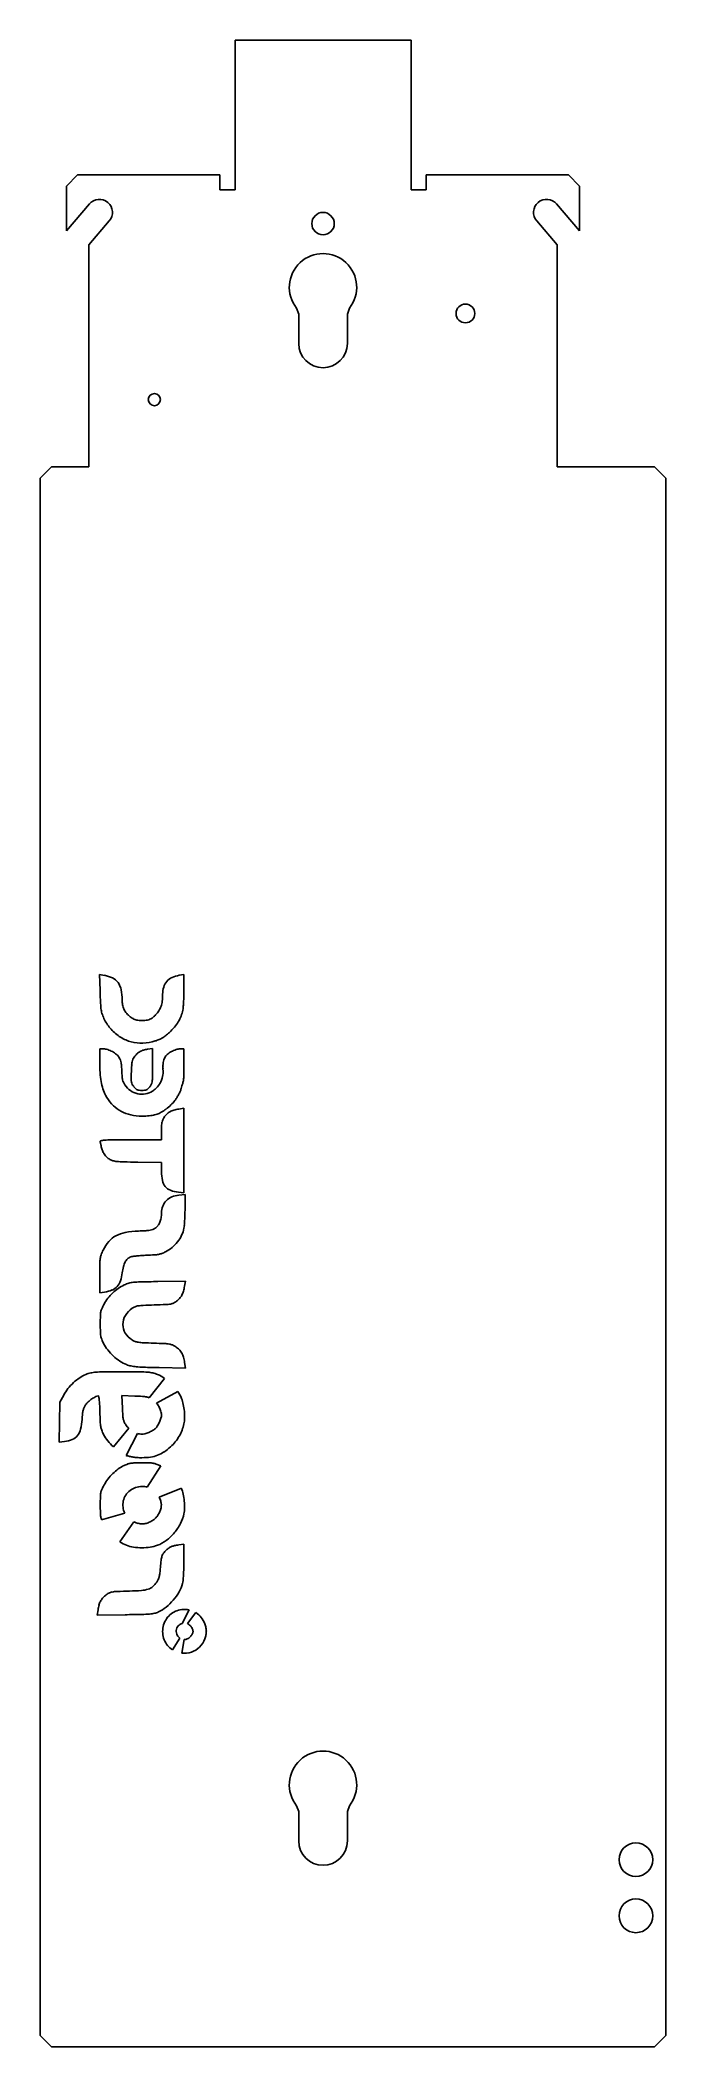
# Model space of a CAD drawing. Header units: millimetres. Extents: x 187 to 354, y -44 to 492.
import ezdxf

# ---------------------------------------------------------------- set-up
doc = ezdxf.new("R2010")
doc.units = ezdxf.units.MM
doc.layers.add('CANTONEIRA_BASCU', color=7, linetype='Continuous')
doc.layers.add('Default', color=7, linetype='Continuous')

msp = doc.modelspace()

# ---------------------------------------------------------------- linework, layer by layer
at = {"layer": 'CANTONEIRA_BASCU', "color": 7, "linetype": 'Continuous'}
for p, q in [((238.96, 491.57), (238.96, 455.57)), ((285.96, 491.57), (238.96, 491.57)), ((238.96, 491.57), (238.96, 455.57)), ((285.96, 491.57), (238.96, 491.57)), ((285.96, 455.57), (285.96, 491.57)), ((285.96, 455.57), (285.96, 491.57)), ((196.93, 455.55), (193.93, 452.55)), ((196.93, 455.55), (193.93, 452.55)), ((193.93, 440.66), (193.93, 452.55)), ((193.93, 440.66), (193.93, 452.55)), ((196.93, 455.55), (234.93, 455.55)), ((196.93, 455.55), (234.93, 455.55)), ((234.93, 455.55), (234.93, 451.55)), ((234.93, 455.55), (234.93, 451.55)), ((234.93, 451.55), (238.96, 451.55)), ((234.93, 451.55), (238.96, 451.55)), ((238.96, 451.55), (238.96, 455.57)), ((238.96, 451.55), (238.96, 455.57)), ((285.96, 455.57), (285.96, 451.55)), ((285.96, 455.57), (285.96, 451.55)), ((285.96, 451.55), (289.98, 451.55)), ((285.96, 451.55), (289.98, 451.55)), ((289.98, 455.55), (327.98, 455.55)), ((289.98, 455.55), (289.98, 451.55)), ((289.98, 455.55), (327.98, 455.55)), ((289.98, 455.55), (289.98, 451.55)), ((330.98, 452.55), (327.98, 455.55)), ((330.98, 452.55), (327.98, 455.55)), ((330.98, 440.66), (330.98, 452.55)), ((330.98, 440.66), (330.98, 452.55)), ((200.08, 447.83), (193.93, 440.66)), ((200.08, 447.83), (193.93, 440.66)), ((324.83, 447.83), (330.98, 440.66)), ((324.83, 447.83), (330.98, 440.66)), ((199.93, 436.91), (205.39, 443.27)), ((199.93, 436.91), (205.39, 443.27)), ((324.98, 436.91), (319.52, 443.27)), ((324.98, 436.91), (319.52, 443.27)), ((199.93, 377.55), (199.93, 436.91)), ((199.93, 377.55), (199.93, 436.91)), ((324.98, 377.55), (324.98, 436.91)), ((324.98, 377.55), (324.98, 436.91)), ((255.96, 418.39), (255.41, 419.94)), ((255.96, 418.39), (255.41, 419.94)), ((255.96, 418.39), (255.96, 410.55)), ((255.96, 418.39), (255.96, 410.55)), ((269.5, 419.94), (268.96, 418.39)), ((269.5, 419.94), (268.96, 418.39)), ((268.96, 410.55), (268.96, 418.39)), ((268.96, 410.55), (268.96, 418.39)), ((189.93, 377.55), (186.93, 374.55)), ((189.93, 377.55), (186.93, 374.55)), ((189.93, 377.55), (199.93, 377.55)), ((189.93, 377.55), (199.93, 377.55)), ((333.98, 377.55), (324.98, 377.55)), ((333.98, 377.55), (324.98, 377.55)), ((338, 377.55), (333.98, 377.55)), ((338, 377.55), (333.98, 377.55)), ((351, 377.55), (338, 377.55)), ((351, 377.55), (338, 377.55)), ((354, 374.55), (351, 377.55)), ((354, 374.55), (351, 377.55)), ((186.93, 374.55), (186.93, -41.45)), ((186.93, 374.55), (186.93, -41.45)), ((354, 374.55), (354, -41.45)), ((354, 374.55), (354, -41.45)), ((202.8, 241.98), (204.09, 241.76)), ((202.93, 237.83), (202.8, 241.98)), ((224.07, 241.77), (225.34, 241.97)), ((225.34, 241.97), (225.31, 237.82)), ((202.84, 222.12), (203.83, 222.12)), ((202.84, 218.74), (202.84, 222.12)), ((215.56, 222.04), (216.94, 222.2)), ((216.94, 222.2), (216.94, 217.53)), ((224.36, 222.12), (225.34, 222.12)), ((225.34, 222.12), (225.32, 218)), ((223.92, 206.06), (225.34, 206.26)), ((225.34, 206.26), (225.34, 183.64)), ((219.34, 197.82), (219.34, 200.33)), ((211.07, 197.82), (219.34, 197.82)), ((219.34, 191.78), (212.97, 191.87)), ((219.34, 189.36), (219.34, 191.78)), ((225.34, 183.64), (223.86, 183.81)), ((223.98, 183.06), (225.64, 183.19)), ((225.64, 183.19), (225.61, 179.33)), ((202.84, 156.94), (202.84, 161.73)), ((204.1, 157.14), (202.84, 156.94)), ((218.4, 159.96), (225.7, 160.05)), ((225.7, 160.05), (225.49, 158.76)), ((220.18, 134.1), (216.07, 128.9)), ((225.72, 136.86), (218.71, 136.98)), ((225.5, 138.31), (225.72, 136.86)), ((192.19, 127.77), (193.22, 129.66)), ((208.76, 129.49), (208.9, 126.17)), ((212.2, 129.38), (208.76, 129.49)), ((218, 127.47), (223.71, 130.58)), ((191.99, 117.03), (192.19, 127.77)), ((210.62, 120.77), (206.49, 115.78)), ((209.89, 113.55), (212.96, 119.4)), ((193.42, 117.23), (191.99, 117.03)), ((219.14, 110.71), (215.55, 105.05)), ((224.66, 104.82), (218.71, 102.34)), ((209.55, 98.09), (203.34, 96.31)), ((211.97, 95.79), (208.23, 90.41)), ((223.92, 89.65), (225.34, 89.86)), ((225.34, 89.86), (225.32, 85.26)), ((202.17, 70.88), (202.38, 72.32)), ((209.63, 70.98), (202.17, 70.88)), ((226.76, 72.24), (224.81, 68.65)), ((226.31, 68.59), (228.54, 71.53)), ((224.19, 64.73), (222.29, 61.59)), ((224.74, 60.72), (225.41, 64.32)), ((255.96, 18.39), (255.41, 19.94)), ((255.96, 18.39), (255.41, 19.94)), ((255.96, 18.39), (255.96, 10.55)), ((255.96, 18.39), (255.96, 10.55)), ((269.5, 19.94), (268.96, 18.39)), ((269.5, 19.94), (268.96, 18.39)), ((268.96, 10.55), (268.96, 18.39)), ((268.96, 10.55), (268.96, 18.39)), ((186.93, -41.45), (189.93, -44.45)), ((186.93, -41.45), (189.93, -44.45)), ((351, -44.45), (354, -41.45)), ((351, -44.45), (354, -41.45)), ((189.93, -44.45), (234.93, -44.45)), ((189.93, -44.45), (234.93, -44.45)), ((238.96, -44.45), (234.93, -44.45)), ((238.96, -44.45), (234.93, -44.45)), ((238.96, -44.45), (285.96, -44.45)), ((238.96, -44.45), (285.96, -44.45)), ((289.98, -44.45), (285.96, -44.45)), ((289.98, -44.45), (285.96, -44.45)), ((289.98, -44.45), (333.98, -44.45)), ((289.98, -44.45), (333.98, -44.45)), ((333.98, -44.45), (338, -44.45)), ((333.98, -44.45), (338, -44.45)), ((338, -44.45), (351, -44.45)), ((338, -44.45), (351, -44.45))]:
    msp.add_line(p, q, dxfattribs=at)
for centre, radius in [((262.46, 442.55), 3), ((262.46, 442.55), 3), ((300.48, 418.55), 2.5), ((300.48, 418.55), 2.5), ((217.43, 395.55), 1.62), ((217.43, 395.55), 1.62), ((346, 5.55), 4.5), ((346, 5.55), 4.5), ((346, -9.45), 4.5), ((346, -9.45), 4.5)]:
    msp.add_circle(centre, radius, dxfattribs=at)
for centre, radius, start, end in [((202.73, 445.55), 3.5, 319.3816, 139.3816), ((202.73, 445.55), 3.5, 319.3816, 139.3816), ((322.18, 445.55), 3.5, 40.6184, 220.6184), ((322.18, 445.55), 3.5, 40.6184, 220.6184), ((262.46, 425.55), 9, 321.4826, 218.5174), ((262.46, 425.55), 9, 321.4826, 218.5174), ((262.46, 410.55), 6.5, 180, 0), ((262.46, 410.55), 6.5, 180, 0), ((202.84, 234.2), 7.67, 63.4941, 80.5636), ((225.24, 234.49), 7.37, 99.1556, 114.8379), ((355.56, 242.61), 152.71, 181.7973, 182.4242), ((326.02, 241.36), 123.15, 182.4242, 183.1588), ((204.45, 237.44), 4.05, 35.9928, 63.4941), ((203.75, 236.93), 4.92, 11.5817, 35.9928), ((195.4, 235.22), 13.44, 0.0551, 11.5817), ((203.28, 236.72), 16.36, 353.6163, 359.9476), ((226.4, 236.69), 6.76, 163.2859, 179.9476), ((223.81, 237.47), 4.05, 138.8556, 163.2859), ((223.9, 237.4), 4.17, 114.8379, 138.8556), ((155.34, 238.14), 69.97, 357.039, 358.3648), ((143.81, 238.47), 81.5, 358.3648, 359.5464), ((321.15, 241.1), 118.26, 183.1588, 183.8095), ((211.33, 233.78), 8.2, 183.8095, 188.364), ((210.45, 233.65), 7.31, 188.364, 199.0208), ((213.63, 234.75), 10.67, 199.0208, 207.0439), ((218.23, 235.24), 9.39, 180.0551, 188.4758), ((213.07, 234.47), 4.17, 188.4758, 203.9193), ((212.95, 234.42), 4.04, 203.9193, 219.655), ((216.35, 237.24), 8.46, 219.655, 228.7166), ((214.22, 234.8), 5.22, 228.7166, 241.456), ((214.63, 233.45), 3.79, 300.0498, 310.7766), ((210.43, 238.32), 10.22, 310.7766, 315.892), ((212.45, 236.36), 7.4, 315.892, 326.9392), ((214.21, 235.21), 5.3, 326.9392, 341.1427), ((212.98, 235.63), 6.6, 341.1427, 353.6163), ((214.8, 234.83), 10.54, 328.7767, 337.9996), ((216.66, 234.08), 8.53, 337.9996, 348.8046), ((219.17, 233.59), 5.97, 348.8046, 355.8158), ((160.85, 237.85), 64.45, 355.8158, 357.039), ((214.43, 235.16), 11.58, 207.0439, 214.7667), ((214.21, 235.01), 11.31, 214.7667, 222.6247), ((215.17, 235.89), 12.61, 222.6247, 237.5995), ((213.88, 233.86), 10.21, 237.5995, 255.1469), ((213.85, 234.14), 4.46, 241.456, 255.7877), ((213.99, 234.67), 5.01, 255.7877, 269.2123), ((214.03, 237.82), 8.16, 269.2123, 278.5285), ((214.59, 234.12), 4.42, 278.5285, 287.7423), ((215.02, 232.77), 3.01, 287.7423, 300.0498), ((215.63, 231.61), 7.66, 301.1881, 308.9886), ((207.85, 241.23), 20.03, 308.9886, 312.7942), ((211.32, 237.48), 14.92, 312.7942, 320.1034), ((213.66, 235.53), 11.88, 320.1034, 328.7767), ((203.83, 218.48), 3.64, 71.7165, 90), ((202.7, 215.07), 7.23, 60.782, 71.7165), ((202.76, 215.17), 7.12, 49.7959, 60.782), ((205.28, 218.15), 3.21, 29.8667, 49.7959), ((213.91, 233.97), 10.32, 255.1469, 272.5896), ((214.04, 218.39), 2.53, 143.2218, 158.0659), ((217.81, 215.57), 7.24, 134.0253, 143.2218), ((215.96, 217.48), 4.58, 121.0619, 134.0253), ((215.8, 217.75), 4.27, 107.5665, 121.0619), ((213.78, 236.76), 13.11, 272.5896, 287.1646), ((216.18, 216.56), 5.51, 96.4309, 107.5665), ((214.17, 235.52), 11.82, 287.1646, 292.6804), ((216.17, 230.73), 6.62, 292.6804, 301.1881), ((222.8, 218.41), 2.93, 131.1149, 152.3909), ((225.26, 215.59), 6.67, 119.6233, 131.1149), ((225.36, 215.41), 6.87, 108.2522, 119.6233), ((224.36, 218.47), 3.65, 90, 108.2522), ((256.63, 218.78), 53.78, 180.0385, 183.2558), ((223.38, 216.89), 20.48, 183.2558, 189.8702), ((205.11, 218.06), 3.41, 18.4313, 29.8667), ((202.87, 217.31), 5.77, 10.7234, 18.4313), ((199.42, 216.66), 9.28, 4.781, 10.7234), ((181.99, 215.2), 26.77, 2.0852, 4.781), ((242.04, 217.39), 33.32, 182.0852, 184.4812), ((215.11, 215.27), 6.31, 184.4812, 192.7004), ((305.68, 212.91), 94.44, 178.1232, 179.2988), ((268.87, 214.12), 57.61, 176.4733, 178.1232), ((219.62, 217.15), 8.27, 169.5575, 176.4733), ((215, 218), 3.56, 158.0659, 169.5575), ((207.8, 214.61), 9.12, 352.0887, 359.3915), ((-66.88, 217.53), 283.82, 359.3915, 360), ((209.89, 216.04), 9.86, 355.2926, 359.1785), ((236.17, 217.12), 16.44, 177.9909, 181.5173), ((226.67, 217.46), 6.94, 171.271, 177.9909), ((200.32, 216.17), 19.42, 359.1785, 1.5173), ((224.56, 217.78), 4.8, 163.055, 171.271), ((223.21, 218.19), 3.39, 152.3909, 163.055), ((-5.6, 221.12), 230.96, 358.1821, 358.4792), ((113.2, 217.97), 112.12, 358.4792, 359.1941), ((32.8, 219.1), 192.52, 359.1941, 359.671), ((216.88, 215.76), 13.88, 189.8702, 198.0874), ((213.88, 214.78), 10.73, 198.0874, 208.0572), ((214.74, 215.24), 11.7, 208.0572, 221.8126), ((212.51, 214.69), 3.65, 192.7004, 204.2236), ((213.63, 215.19), 4.87, 204.2236, 213.4957), ((214.37, 215.68), 5.76, 213.4957, 234.8696), ((214.16, 215.39), 5.4, 234.8696, 257.2987), ((215.84, 214.01), 4.6, 179.2988, 189.8792), ((213.07, 213.53), 1.78, 189.8792, 210.1699), ((215.55, 214.97), 4.65, 210.1699, 220.078), ((216.23, 215.54), 5.54, 220.078, 227.2463), ((213.54, 212.62), 1.57, 227.2463, 245.5676), ((213.56, 212.68), 1.63, 245.5676, 263.431), ((214.12, 215.2), 5.2, 257.2987, 280.1982), ((214.09, 217.29), 6.27, 263.431, 269.9607), ((214.09, 217.3), 6.28, 269.9607, 276.5033), ((214.62, 212.71), 1.66, 276.5033, 293.998), ((214.14, 215.08), 5.09, 280.1982, 303.4954), ((214.66, 212.61), 1.55, 293.998, 312.3044), ((212.32, 215.17), 5.02, 312.3044, 319.9214), ((213.54, 214.15), 3.42, 319.9214, 333.8215), ((214.48, 213.69), 2.38, 333.8215, 352.0887), ((213.5, 216.05), 6.25, 303.4954, 314.0291), ((212.97, 216.6), 7.01, 314.0291, 323.7), ((213.87, 215.94), 5.89, 323.7, 333.9767), ((212.04, 216.06), 13.36, 328.2231, 332.4328), ((212.14, 216.01), 13.26, 332.4328, 336.6467), ((217.96, 213.49), 6.92, 336.6467, 343.5087), ((929.5, 2.84), 735.15, 163.4526, 163.50867), ((717.33, 65.88), 513.81, 163.3792, 163.4526), ((790.06, 44.17), 589.71, 163.32624, 163.3792), ((241.44, 208.49), 17.02, 162.6357, 163.3262), ((224.39, 213.82), 0.85, 342.6357, 358.1821), ((212.95, 213.63), 9.3, 221.8126, 238.154), ((213.08, 213.86), 9.56, 238.154, 254.244), ((214.01, 217.16), 12.99, 254.244, 267.0309), ((214.36, 223.76), 19.6, 267.0309, 272.4308), ((214.62, 217.61), 13.45, 272.4308, 279.5925), ((215.02, 215.23), 11.03, 279.5925, 286.4515), ((209.85, 220.19), 17.73, 302.1263, 307.0502), ((223.37, 201.58), 4.04, 146.0238, 156.3423), ((224.18, 201.03), 5.02, 133.3302, 146.0238), ((211.27, 218.31), 15.38, 307.0503, 313.4816), ((223.86, 201.37), 4.55, 119.6704, 133.3302), ((224.16, 200.83), 5.17, 106.9531, 119.6704), ((214.19, 215.23), 11.13, 313.4816, 321.6753), ((225.08, 197.84), 8.3, 98.0324, 106.9531), ((217.11, 212.92), 7.4, 321.6753, 328.2231), ((254.3, 200.33), 34.96, 177.7433, 180), ((225.04, 201.48), 5.68, 169.0946, 177.7433), ((222.46, 201.98), 3.04, 156.3423, 169.0946), ((203.19, 197.36), 0.242, 103.6575, 196.7929), ((198.12, 195.83), 5.05, 13.7378, 16.7929), ((186.31, 192.95), 17.22, 12.512, 13.7378), ((184.79, 192.61), 18.77, 11.2987, 12.512), ((204.41, 192.36), 5.39, 93.7031, 103.6575), ((189.66, 193.58), 13.81, 9.7721, 11.2987), ((207.59, 196.67), 4.39, 189.7721, 203.0762), ((208.57, 197.09), 5.46, 203.0762, 214.3823), ((206.12, 165.87), 31.94, 90.2693, 93.7031), ((208.53, 197.06), 5.4, 214.3823, 225.7421), ((207.66, 196.17), 4.16, 225.7421, 239.5666), ((211.07, -887.25), 1085.07, 90, 90.2693), ((207.17, 195.34), 3.2, 239.5666, 255.5838), ((208.11, 198.98), 6.96, 255.5838, 264.5534), ((209.81, 216.79), 24.85, 264.5534, 268.6102), ((219.19, 603.36), 411.54, 268.6102, 269.1342), ((231.39, 189.36), 12.05, 180, 191.5291), ((223.24, 187.7), 3.73, 191.5291, 219.1507), ((222.92, 187.44), 3.32, 219.1507, 248.8572), ((223.93, 178.36), 4.6, 113.319, 135.9298), ((224.89, 192.53), 8.78, 248.8572, 263.2456), ((224.47, 177.09), 5.98, 94.7406, 113.319), ((214.13, 177.81), 5.17, 337.3959, 350.4793), ((211.44, 178.27), 7.9, 350.4793, 360), ((224.43, 178.27), 5.09, 159.1975, 180), ((223.77, 178.52), 4.38, 135.9298, 159.1975), ((162.34, 179.7), 63.26, 356.8617, 358.2435), ((154.68, 179.94), 70.94, 358.2435, 359.5124), ((210.26, 166.46), 6.52, 118.4091, 139.6676), ((211.14, 164.84), 8.36, 100.1589, 118.4091), ((214.22, 147.65), 25.83, 92.2868, 100.1589), ((209.86, 256.75), 83.36, 272.2868, 273.624), ((214.43, 184.66), 11.13, 273.624, 279.5255), ((215.53, 178.13), 4.5, 279.5255, 289.6605), ((216.18, 176.29), 2.55, 289.6605, 305.1519), ((215.76, 176.89), 3.29, 305.1519, 322.7319), ((215.04, 177.44), 4.19, 322.7319, 337.3959), ((216.01, 176.48), 9.64, 322.1264, 334.5187), ((217.52, 175.76), 7.96, 334.5187, 348.815), ((219.31, 175.41), 6.14, 348.815, 355.5581), ((168.16, 179.38), 57.44, 355.5581, 356.8617), ((207.31, 165.54), 4.39, 158.9895, 172.1381), ((216.28, 162.1), 14, 153.4489, 158.9895), ((214.16, 163.16), 11.63, 139.6676, 153.4489), ((212.17, 163.93), 2.82, 111.0301, 132.2506), ((211.98, 164.43), 2.28, 97.7076, 111.0301), ((216.18, 133.39), 33.6, 95.8397, 97.7076), ((216.35, 131.67), 35.33, 93.7242, 95.8397), ((216.97, 122.21), 44.81, 91.9549, 93.7242), ((213.03, 237.58), 70.62, 271.9549, 273.5385), ((216.77, 177.11), 10.03, 273.5385, 280.2231), ((217.59, 172.57), 5.42, 280.2231, 290.0902), ((216.53, 175.47), 8.51, 290.0902, 297.1315), ((216.16, 176.19), 9.32, 297.1315, 309.9392), ((215.75, 176.68), 9.96, 309.9392, 322.1264), ((446.06, 161.73), 243.22, 179.2694, 180), ((213.4, 164.7), 10.54, 172.1381, 179.2694), ((197.94, 163.53), 10.99, 342.0104, 353.6013), ((222.66, 160.75), 13.88, 166.642, 173.6013), ((214, 162.81), 4.98, 151.6852, 166.642), ((212.41, 163.67), 3.17, 132.2506, 151.6852), ((214.99, 147.99), 12.49, 142.7355, 151.5294), ((202.58, 166.66), 9.63, 279.085, 291.796), ((214.51, 148.35), 11.89, 133.6174, 142.7355), ((204.74, 161.24), 3.8, 291.796, 317.2533), ((214.37, 148.5), 11.69, 124.4139, 133.6174), ((204.61, 161.36), 3.97, 317.2533, 342.0104), ((214.29, 148.63), 11.53, 115.1164, 124.4139), ((213.15, 151.05), 8.86, 106.5479, 115.1164), ((212.45, 153.39), 6.42, 95.6323, 106.5479), ((214.11, 136.57), 23.32, 91.0949, 95.6323), ((227, -537.96), 697.97, 90.70667, 91.09495), ((219.98, 159.18), 5.59, 307.3498, 318.6515), ((220.91, 158.36), 4.35, 318.6515, 332.2884), ((219.96, 158.86), 5.43, 332.2884, 344.274), ((213.02, 160.81), 12.64, 344.274, 350.6471), ((296.04, 148.62), 93.05, 178.6563, 179.9998), ((209.44, 150.65), 6.42, 169.1876, 178.6563), ((206.95, 151.13), 3.89, 155.7563, 169.1876), ((220.26, 145.13), 18.48, 151.5294, 155.7563), ((213.73, 148.52), 4.7, 149.4222, 179.9279), ((214.96, 147.79), 6.13, 124.4199, 149.4222), ((213.65, 149.69), 3.82, 111.2463, 124.4199), ((213.7, 149.57), 3.96, 98.4148, 111.2463), ((215.03, 140.62), 13, 92.4981, 98.4148), ((224.57, -78.21), 232.04, 91.773, 92.4981), ((208.5, 441.09), 287.51, 271.773, 272.3986), ((220.12, 163.58), 9.76, 272.3986, 279.6308), ((221.28, 156.78), 2.85, 279.6308, 296.4695), ((220.27, 158.8), 5.11, 296.4695, 307.3498), ((288.18, 148.62), 85.19, 179.9998, 181.4113), ((210.68, 146.71), 7.66, 181.4113, 189.6629), ((207.44, 146.16), 4.37, 189.6629, 201.7023), ((213.53, 148.52), 4.51, 179.9279, 211.2172), ((214.39, 149.04), 5.51, 211.2172, 238.1268), ((216.07, 149.6), 13.67, 201.7023, 206.8513), ((212.6, 147.84), 9.78, 206.8513, 218.6725), ((216.77, 151.17), 15.12, 218.6725, 227.2048), ((216.58, 150.97), 14.84, 227.2048, 235.7961), ((213.63, 147.82), 4.08, 238.1268, 250.5811), ((213.85, 148.43), 4.72, 250.5811, 261.7341), ((215.18, 157.57), 13.96, 261.7341, 267.3263), ((223.3, 331.45), 188.02, 267.3263, 268.1614), ((210.19, -77.04), 220.67, 87.4093, 88.1614), ((219.65, 132.21), 11.21, 80.8363, 87.4093), ((220.85, 139.65), 3.67, 67.0013, 80.8363), ((220.22, 138.16), 5.29, 56.4847, 67.0013), ((220.25, 138.21), 5.23, 43.5306, 56.4847), ((220.79, 138.72), 4.49, 29.0112, 43.5306), ((219.93, 138.24), 5.48, 16.0567, 29.0112), ((214.58, 136.7), 11.04, 8.3865, 16.0567), ((205.21, 122.84), 13.8, 123.9966, 132.7943), ((202.52, 126.82), 9, 111.8781, 123.9966), ((202.32, 127.32), 8.46, 102.8935, 111.8781), ((202.39, 127.01), 8.77, 94.1572, 102.8935), ((204.03, 104.5), 31.35, 90.3868, 94.1572), ((208.69, -586.41), 722.27, 90.00076, 90.38682), ((213.11, 145.86), 8.67, 235.7961, 248.6988), ((208.69, -609.58), 745.45, 89.62069, 90.00076), ((213.11, 145.86), 8.66, 248.6988, 257.2148), ((213.47, 147.47), 10.31, 257.2148, 264.726), ((215.4, 168.32), 31.25, 264.726, 268.4245), ((213.43, 105.91), 29.94, 85.719, 89.6207), ((227.2, 597.46), 460.55, 268.4245, 268.9429), ((215.04, 127.37), 8.42, 76.6208, 85.719), ((214.81, 126.42), 9.39, 68.2349, 76.6208), ((215.07, 127.08), 8.68, 54.0007, 68.2349), ((203.47, 124.1), 11.66, 141.4138, 151.5328), ((205.64, 122.37), 14.44, 132.7943, 141.4138), ((206.27, 120.63), 9.72, 117.5455, 124.694), ((202.5, 127.86), 1.56, 90.0001, 117.5455), ((202.5, 129.3), 0.12, 6.3041, 90.0001), ((141.14, 122.52), 61.85, 5.2552, 6.3041), ((209.33, 39.09), 90.33, 86.8716, 88.1818), ((213.87, 122.05), 7.25, 78.5639, 86.8716), ((214.65, 125.91), 3.31, 64.592, 78.5639), ((217.55, 126.1), 7.62, 20.4531, 36.0348), ((214.08, 124.81), 11.31, 11.855, 20.4531), ((236.41, 120.65), 38.36, 174.056, 176.2932), ((205.53, 123.86), 7.32, 166.4215, 174.056), ((202.47, 124.6), 4.17, 155.6361, 166.4215), ((203.41, 124.18), 5.2, 146.5046, 155.6361), ((202.48, 124.79), 4.09, 132.148, 146.5046), ((206.33, 120.54), 9.82, 124.694, 132.148), ((170.29, 125.2), 32.58, 2.8337, 5.2552), ((133, 123.36), 69.92, 1.4657, 2.8337), ((351.45, 128.95), 148.61, 181.4657, 182.4748), ((283.53, 129.25), 74.69, 182.3593, 183.8303), ((216.79, 124.78), 7.81, 183.8303, 191.5628), ((214, 123.95), 5.33, 33.6764, 41.3201), ((215, 124.62), 4.13, 24.4187, 33.6764), ((212.07, 123.29), 7.34, 19.904, 24.4187), ((209.73, 126.52), 9.94, 335.3389, 342.1968), ((210.97, 122.89), 8.52, 15.8647, 19.904), ((211.93, 123.16), 7.52, 11.747, 15.8647), ((216.58, 124.32), 2.75, 342.1968, 359.9998), ((217.49, 124.32), 1.83, 0, 11.747), ((208.89, 123.72), 16.62, 5.4104, 11.855), ((217.2, 123.63), 8.31, 348.2151, 358.8657), ((209.58, 123.78), 15.93, 358.8657, 5.4104), ((194.11, 121.08), 3.56, 293.0336, 321.4), ((193.47, 121.6), 4.39, 321.4, 346.2691), ((183.27, 124.09), 14.89, 346.2691, 356.2932), ((213.81, 123), 10.84, 182.4748, 189.3173), ((208.11, 122.06), 5.06, 189.3173, 200.726), ((214.66, 124.54), 12.07, 200.726, 206.688), ((212.57, 123.49), 9.72, 206.688, 218.5578), ((212.68, 123.94), 3.61, 191.5628, 204.2686), ((214.43, 124.73), 5.53, 204.2686, 213.4949), ((213.51, 124.12), 4.42, 213.4949, 229.211), ((214.05, 122.49), 3.27, 250.6283, 270.0012), ((214.05, 122.45), 3.23, 270.0012, 284.8966), ((212.52, 128.18), 9.16, 284.8966, 291.7439), ((212.47, 128.3), 9.29, 291.7439, 298.5876), ((215.04, 123.6), 3.93, 298.5876, 311.6043), ((215.68, 122.87), 2.97, 311.6043, 328.5022), ((209.72, 126.53), 9.95, 328.5022, 335.3389), ((213.85, 124.67), 11.84, 320.7873, 329.5884), ((214.4, 124.35), 11.2, 329.5884, 338.6453), ((215.14, 124.06), 10.41, 338.6453, 348.2151), ((192.3, 125.34), 8.19, 277.8046, 293.0336), ((216.68, 126.77), 14.98, 218.5578, 227.1418), ((213.1, 122.12), 9.16, 249.4867, 255.5192), ((213.12, 122.2), 9.23, 255.5192, 261.5284), ((213.46, 124.45), 11.51, 261.5284, 266.8391), ((214.09, 135.96), 23.04, 266.8391, 269.9997), ((214.09, 130.25), 17.33, 269.9997, 277.7087), ((215.26, 121.59), 8.59, 277.7087, 290.7443), ((215.4, 121.23), 8.2, 290.7443, 304.1403), ((211.75, 126.6), 14.7, 304.1403, 312.7941), ((212.59, 125.7), 13.47, 312.7941, 320.7873), ((214.09, 100.2), 11.45, 142.2463, 151.5335), ((216, 98.72), 13.87, 134.2019, 142.2463), ((215.88, 98.85), 13.7, 126.1107, 134.2019), ((214.11, 101.27), 10.7, 116.3705, 126.1107), ((212.74, 104.04), 7.6, 108.9567, 116.3705), ((211.83, 106.67), 4.83, 98.5405, 108.9567), ((212.47, 102.41), 9.13, 91.5907, 98.5405), ((214.09, 44.12), 67.45, 89.9926, 91.5907), ((214.09, 43.9), 67.67, 88.4019, 89.9926), ((215.73, 102.59), 8.96, 81.3064, 88.4019), ((216.35, 106.63), 4.87, 70.8219, 81.3064), ((215.15, 103.18), 8.52, 63.9272, 70.8219), ((214.83, 102.54), 9.23, 62.215, 63.9272), ((296.14, 100.32), 93.15, 178.6552, 180.0001), ((209.39, 102.36), 6.38, 169.1234, 178.6552), ((206.96, 102.82), 3.9, 155.6778, 169.1234), ((220.77, 96.58), 19.05, 151.5335, 155.6778), ((213.94, 100.27), 4.92, 127.7582, 167.1903), ((214.12, 100.04), 5.21, 90.0016, 127.7582), ((214.12, 99.89), 5.36, 74.5171, 90.0016), ((210.91, 98.57), 8.66, 18.2092, 25.8313), ((214.35, 100.96), 11.01, 11.6871, 20.4868), ((207.77, 99.61), 17.72, 5.5252, 11.6871), ((284.73, 100.32), 81.74, 180.0001, 181.4452), ((211.29, 98.47), 8.27, 181.4452, 189.2194), ((207.71, 97.89), 4.64, 189.2194, 199.8113), ((213.85, 100.29), 4.83, 167.1903, 207.0824), ((214.81, 99.78), 4.19, 304.4718, 316.6357), ((214.84, 99.75), 4.14, 316.6357, 328.8973), ((211.74, 101.62), 7.77, 328.8973, 336.5518), ((212.84, 101.14), 6.57, 336.5518, 345.8096), ((216.04, 100.26), 3.26, 2.4209, 18.2092), ((216.3, 100.27), 3, 345.8096, 2.4209), ((215.51, 99.96), 10.03, 332.5341, 348.3578), ((217.44, 99.56), 8.05, 348.3578, 359.2917), ((208.44, 99.67), 17.06, 359.2917, 5.5252), ((214.78, 101.98), 6.8, 245.5735, 255.8007), ((214.19, 99.65), 4.39, 255.8007, 269.9879), ((214.19, 99.35), 4.1, 269.9879, 284.7448), ((213.9, 100.44), 5.23, 284.7448, 297.0389), ((212.6, 103), 8.1, 297.0389, 304.4718), ((212.58, 101.44), 13.31, 307.0864, 319.8493), ((212.46, 101.54), 13.46, 319.8493, 332.5341), ((212.9, 97.34), 8.36, 236.0105, 249.392), ((213.34, 98.53), 9.63, 249.392, 261.2791), ((214.09, 103.4), 14.55, 261.2791, 269.9999), ((214.09, 103.4), 14.55, 270.0001, 278.7209), ((214.84, 98.53), 9.63, 278.7209, 290.6071), ((214.9, 98.37), 9.46, 290.6071, 307.0864), ((224.63, 84.88), 5.45, 161.367, 173.3213), ((222.27, 85.68), 2.96, 143.7082, 161.367), ((224.12, 84.32), 5.25, 132.2219, 143.7082), ((225.53, 82.76), 7.36, 124.9591, 132.2219), ((223.59, 85.53), 3.97, 113.4371, 124.9591), ((223.88, 84.86), 4.7, 103.0327, 113.4371), ((225.83, 76.44), 13.34, 98.2544, 103.0327), ((213.55, 82.69), 5.43, 326.5059, 335.3841), ((214.68, 82.17), 4.19, 335.3841, 346.1746), ((211.7, 82.91), 7.25, 346.1746, 353.8745), ((181.29, 86.17), 37.84, 353.8745, 356.1392), ((257.57, 81.02), 38.62, 173.3213, 176.1392), ((180.47, 84.51), 44.83, 354.3675, 356.2595), ((172.83, 85.01), 52.48, 356.2595, 358.1931), ((155.09, 85.57), 70.24, 358.1931, 359.7474), ((206.95, 72.51), 4.42, 139.767, 152.6705), ((208.52, 71.18), 6.47, 130.0786, 139.767), ((207.69, 72.17), 5.18, 118.0709, 130.0786), ((206.68, 74.06), 3.04, 100.1908, 118.0709), ((207.86, 67.5), 9.7, 92.0482, 100.1908), ((215.66, -150.45), 227.79, 91.2236, 92.0482), ((209.56, 134.86), 57.58, 271.2236, 274.3753), ((213.37, 85.14), 7.71, 274.3753, 288.2538), ((214.62, 81.34), 3.72, 288.2538, 310.3295), ((213.38, 82.8), 5.63, 310.3295, 326.5059), ((211.43, 84.25), 14.49, 319.6921, 330.3019), ((215.81, 81.76), 9.45, 330.3019, 344.9103), ((220.08, 80.61), 5.03, 344.9103, 354.3675), ((212.85, 70.75), 10.58, 164.6091, 171.4715), ((207.51, 72.22), 5.05, 152.6705, 164.6091), ((201.98, 676.02), 605.09, 270.72411, 271.15227), ((213.51, 102.69), 31.65, 271.1523, 274.8171), ((215.43, 79.91), 8.79, 274.8171, 283.1364), ((216.16, 76.81), 5.6, 283.1364, 294.7961), ((214.43, 80.55), 9.72, 294.7961, 309.1157), ((225.6, 66.54), 5.96, 132.399, 167.119), ((211.38, 84.3), 14.56, 309.1157, 319.6921), ((225.28, 66.88), 5.49, 95.4888, 132.399), ((225.39, 65.76), 6.63, 78.0866, 95.4888), ((225.69, 66.94), 5.4, 37.9754, 58.1754), ((225.17, 66.54), 6.05, 19.434, 37.9754), ((225.69, 66.52), 6.06, 167.119, 201.4912), ((225.57, 66.57), 2.29, 165.9048, 199.5202), ((225.25, 66.65), 1.97, 128.1886, 165.9048), ((225.59, 66.58), 2.32, 199.5202, 232.9012), ((226.05, 65.63), 3.26, 112.3108, 128.1886), ((225.41, 66.12), 1.8, 270, 296.3892), ((224.83, 67.29), 3.1, 296.3892, 313.9535), ((225.01, 66.09), 2.82, 45.0001, 62.5617), ((224.88, 67.24), 3.03, 313.9535, 331.6961), ((225.31, 66.39), 2.4, 34.4616, 45.0001), ((224.66, 65.94), 3.19, 25.942, 34.4616), ((224.92, 66.07), 2.9, 17.1216, 25.942), ((226.12, 66.57), 1.63, 331.6961, 359.9999), ((226.55, 66.57), 1.19, 0, 17.1216), ((225.5, 66.44), 5.73, 314.4242, 340.3794), ((221.72, 65.32), 9.71, 12.6264, 19.434), ((222.75, 67.42), 8.65, 340.3794, 347.7605), ((226.91, 66.48), 4.4, 0.3149, 12.6264), ((227.05, 66.48), 4.25, 347.7605, 0.3149), ((225.33, 66.37), 5.67, 201.4912, 237.6179), ((225.43, 66.54), 5.86, 263.2129, 288.773), ((225.44, 66.5), 5.82, 288.773, 314.4242), ((262.46, 25.55), 9, 321.4826, 218.5174), ((262.46, 25.55), 9, 321.4826, 218.5174), ((262.46, 10.55), 6.5, 180, 0), ((262.46, 10.55), 6.5, 180, 0)]:
    msp.add_arc(centre, radius, start, end, dxfattribs=at)
at = {"layer": 'Default', "color": 7, "linetype": 'Continuous'}
for centre, radius, start, end in [((214.07, 215.84), 5.67, 333.9767, 353.805), ((216.93, 208.78), 4.3, 286.4515, 303.1071)]:
    msp.add_arc(centre, radius, start, end, dxfattribs=at)

doc.saveas('drawing.dxf')
